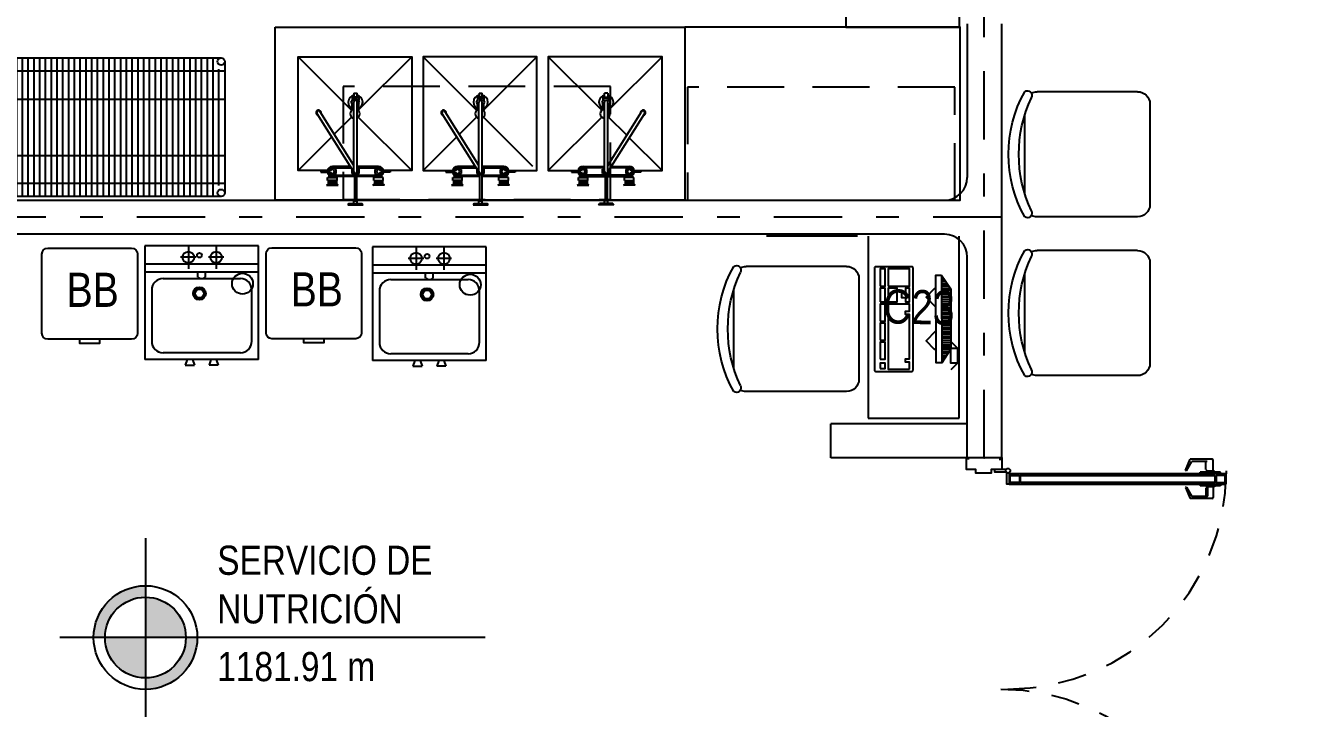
# Model space of a CAD drawing. Extents: x -28 to 149, y -33 to 76.
# Drawn here: x 41.01 to 46.62, y 12.42 to 15.42 of the extents above; entities that cross this region are included whole.
import ezdxf

# ---------------------------------------------------------------- set-up
doc = ezdxf.new("R2010")
doc.units = 0
for name, pattern in [('DASHDOT', [1, 0.5, -0.25, 0, -0.25]), ('DASHDOT2', [12.7, 6.35, -3.175, 0, -3.175]), ('HIDDEN', [0.375, 0.25, -0.125]), ('HIDDEN2', [0.1875, 0.125, -0.0625])]:
    doc.linetypes.add(name, pattern=pattern)
for name, color, linetype in [('arq-ejes', 1, 'DASHDOT2'), ('arq-equipamiento', 1, 'Continuous'), ('arq-hatch', 252, 'Continuous'), ('arq-mobiliario', 1, 'Continuous'), ('arq-mobiliario sanitario', 1, 'Continuous'), ('arq-niveles', 1, 'Continuous'), ('arq-paredes-liv', 3, 'Continuous'), ('arq-puertas', 2, 'Continuous'), ('arq-san', 1, 'Continuous'), ('arq-tarima', 8, 'Continuous'), ('arq-text-equipamiento', 2, 'Continuous'), ('arq-text-telecomunicaciones', 2, 'Continuous')]:
    doc.layers.add(name, color=color, linetype=linetype)
doc.layers.add('mv', color=191, linetype='Continuous', plot=False)
doc.styles.add('dape 2', font='ARIALN.TTF', dxfattribs={"height": 2.5})

# ---------------------------------------------------------------- blocks, each defined once
blk = doc.blocks.new('S08')
for p, q in [((-0.0541, 0.275), (-0.4959, 0.275)), ((-0.55, 0.174), (-0.55, -0.174)), ((0, -0.2209), (0, 0.2209)), ((-0.0541, -0.275), (-0.4959, -0.275))]:
    blk.add_line(p, q)
for centre, radius, start, end in [((-0.0614, 0), 0.5607, 150.6283, 209.3717), ((0.011, 0), 0.5874, 154.9683, 205.0317), ((-0.5382, 0.2592), 0.0198, 327.9726, 126.6901), ((-0.4959, 0.2209), 0.0541, 90, 117.5844), ((-0.0541, 0.2209), 0.0541, 0, 90), ((-0.0541, -0.2209), 0.0541, 270, 0), ((-0.5382, -0.2592), 0.0198, 233.3099, 32.0274), ((-0.4959, -0.2209), 0.0541, 242.4156, 270), ((-0.4959, -0.2209), 0.0541, 242.4156, 270)]:
    blk.add_arc(centre, radius, start, end)
blk = doc.blocks.new('PILE01')
for p, q in [((0, 0), (0, 1.8)), ((0, 1.8), (0.76, 1.8)), ((0.76, 1.8), (0.76, 0)), ((0.76, 1.8), (0.76, 1.8)), ((0.365, 1.465), (0.13, 1.7)), ((0.63, 1.7), (0.4863, 1.5563)), ((0.6308, 1.6069), (0.6371, 1.6069)), ((0.6743, 1.5768), (0.661, 1.5768)), ((0.661, 1.5768), (0.661, 1.5354)), ((0.6743, 1.5354), (0.6743, 1.5768)), ((0.6743, 1.5739), (0.6903, 1.5739)), ((0.6808, 1.5383), (0.6808, 1.5739)), ((0.6941, 1.5818), (0.6903, 1.5733)), ((0.6903, 1.5383), (0.6903, 1.5739)), ((0.6941, 1.5818), (0.6941, 1.5303)), ((0.4749, 1.5449), (0.395, 1.465)), ((0.6247, 1.572), (0.6155, 1.5561)), ((0.6155, 1.5561), (0.6247, 1.5403)), ((0.6184, 1.5511), (0.6184, 1.4736)), ((0.6308, 1.572), (0.6247, 1.572)), ((0.6247, 1.5403), (0.643, 1.5403)), ((0.643, 1.572), (0.6371, 1.572)), ((0.6522, 1.5561), (0.643, 1.572)), ((0.643, 1.5403), (0.6522, 1.5561)), ((0.6495, 1.5514), (0.6495, 1.4593)), ((0.661, 1.5698), (0.6514, 1.5698)), ((0.661, 1.5428), (0.6562, 1.5428)), ((0.6743, 1.5354), (0.661, 1.5354)), ((0.6743, 1.5383), (0.6903, 1.5383)), ((0.6941, 1.5303), (0.6903, 1.5388)), ((0.2896, 1.4613), (0.3078, 1.4613)), ((0.2896, 1.4613), (0.2896, 1.4477)), ((0.3078, 1.4403), (0.3078, 1.4687)), ((0.3078, 1.4687), (0.3219, 1.4687)), ((0.3291, 1.4728), (0.3133, 1.4637)), ((0.3133, 1.4637), (0.3133, 1.4453)), ((0.345, 1.4637), (0.3291, 1.4728)), ((0.6339, 1.4621), (0.3291, 1.4621)), ((0.6339, 1.4621), (0.3291, 1.4621)), ((0.3537, 1.4687), (0.3364, 1.4687)), ((0.345, 1.4621), (0.345, 1.4637)), ((0.3537, 1.4687), (0.3537, 1.4621)), ((0.6244, 1.4698), (0.6244, 1.4704)), ((0.6244, 1.4704), (0.6435, 1.4704)), ((0.6435, 1.4704), (0.6435, 1.4386)), ((0.7723, 1.4621), (0.7627, 1.4616)), ((0.7627, 1.4616), (0.7627, 1.4473)), ((0.7723, 1.4621), (0.7752, 1.4656)), ((0.7752, 1.4831), (0.78, 1.4878)), ((0.7752, 1.4831), (0.7752, 1.4259)), ((0.78, 1.4878), (0.78, 1.4878)), ((0.78, 1.4878), (0.78, 1.4211)), ((0.365, 1.435), (0.13, 1.2)), ((0.3078, 1.4477), (0.2896, 1.4477)), ((0.3078, 1.4403), (0.3219, 1.4403)), ((0.3291, 1.4362), (0.3133, 1.4453)), ((0.345, 1.4453), (0.3291, 1.4362)), ((0.6339, 1.4469), (0.3291, 1.4469)), ((0.3537, 1.4403), (0.3364, 1.4403)), ((0.345, 1.4453), (0.345, 1.4469)), ((0.3537, 1.4469), (0.3537, 1.4403)), ((0.63, 1.2), (0.395, 1.435)), ((0.6184, 1.4469), (0.6184, 1.3579)), ((0.6244, 1.4386), (0.6244, 1.4469)), ((0.6435, 1.4386), (0.6244, 1.4386)), ((0.6435, 1.4593), (0.7627, 1.4593)), ((0.6435, 1.4497), (0.7627, 1.4497)), ((0.6495, 1.4497), (0.6495, 1.3575)), ((0.7723, 1.4468), (0.7627, 1.4473)), ((0.7752, 1.4434), (0.7723, 1.4468)), ((0.78, 1.4211), (0.7752, 1.4259)), ((0.78, 1.4386), (0.78, 1.4386)), ((0.6155, 1.3528), (0.6247, 1.3687)), ((0.6247, 1.337), (0.6155, 1.3528)), ((0.6247, 1.3687), (0.643, 1.3687)), ((0.643, 1.3687), (0.6522, 1.3528)), ((0.6522, 1.3528), (0.643, 1.337)), ((0.661, 1.3662), (0.6562, 1.3662)), ((0.6743, 1.3736), (0.661, 1.3736)), ((0.661, 1.3322), (0.661, 1.3736)), ((0.6743, 1.3736), (0.6743, 1.3322)), ((0.6743, 1.3707), (0.6903, 1.3707)), ((0.6808, 1.3707), (0.6808, 1.3351)), ((0.6941, 1.3786), (0.6903, 1.3701)), ((0.6903, 1.3707), (0.6903, 1.3351)), ((0.6941, 1.3271), (0.6941, 1.3786)), ((0.6308, 1.337), (0.6247, 1.337)), ((0.6308, 1.3021), (0.6371, 1.3021)), ((0.643, 1.337), (0.6371, 1.337)), ((0.661, 1.3391), (0.6514, 1.3391)), ((0.6743, 1.3322), (0.661, 1.3322)), ((0.6743, 1.3351), (0.6903, 1.3351)), ((0.6941, 1.3271), (0.6903, 1.3356)), ((0.365, 0.915), (0.13, 1.15)), ((0.6117, 1.1317), (0.395, 0.915)), ((0.6247, 1.02), (0.6155, 1.0041)), ((0.6308, 1.02), (0.6247, 1.02)), ((0.6308, 1.0549), (0.6308, 1.0124)), ((0.6308, 1.0549), (0.6371, 1.0549)), ((0.643, 1.02), (0.6371, 1.02)), ((0.6522, 1.0041), (0.643, 1.02)), ((0.661, 1.0178), (0.6514, 1.0178)), ((0.661, 1.0248), (0.661, 0.9833)), ((0.6743, 1.0248), (0.661, 1.0248)), ((0.6743, 0.9833), (0.6743, 1.0248)), ((0.6743, 1.0218), (0.6903, 1.0218)), ((0.6808, 0.9863), (0.6808, 1.0218)), ((0.6941, 1.0298), (0.6903, 1.0213)), ((0.6903, 0.9863), (0.6903, 1.0218)), ((0.6941, 1.0298), (0.6941, 0.9783)), ((0.6155, 1.0041), (0.6247, 0.9882)), ((0.6184, 0.9101), (0.6184, 0.9991)), ((0.6247, 0.9882), (0.643, 0.9882)), ((0.643, 0.9882), (0.6522, 1.0041)), ((0.6495, 0.9073), (0.6495, 0.9994)), ((0.661, 0.9907), (0.6562, 0.9907)), ((0.6743, 0.9833), (0.661, 0.9833)), ((0.6743, 0.9863), (0.6903, 0.9863)), ((0.6941, 0.9783), (0.6903, 0.9868)), ((0.2896, 0.8956), (0.2896, 0.9093)), ((0.3078, 0.9093), (0.2896, 0.9093)), ((0.3078, 0.9167), (0.3078, 0.8882)), ((0.3078, 0.9166), (0.3219, 0.9166)), ((0.3291, 0.9208), (0.3133, 0.9116)), ((0.3133, 0.8933), (0.3133, 0.9116)), ((0.345, 0.9116), (0.3291, 0.9208)), ((0.6339, 0.9101), (0.3291, 0.9101)), ((0.3537, 0.9166), (0.3364, 0.9166)), ((0.345, 0.9116), (0.345, 0.9101)), ((0.3537, 0.9101), (0.3537, 0.9167)), ((0.6219, 0.9104, -0.0002), (0.6219, 0.9101, -0.0002)), ((0.6435, 0.9183), (0.6244, 0.9183)), ((0.6244, 0.9183), (0.6244, 0.9119)), ((0.6435, 0.9119), (0.6435, 0.9183)), ((0.6469, 0.9073, -0.0001), (0.7627, 0.9073)), ((0.7723, 0.9101), (0.7627, 0.9096)), ((0.7627, 0.8953), (0.7627, 0.9096)), ((0.7752, 0.9136), (0.7723, 0.9101)), ((0.78, 0.9358), (0.7752, 0.931)), ((0.7752, 0.8739), (0.7752, 0.931)), ((0.78, 0.8691), (0.78, 0.9358)), ((0.78, 0.9183), (0.78, 0.9183)), ((0.365, 0.885), (0.13, 0.65)), ((0.2896, 0.8956), (0.3078, 0.8956)), ((0.3078, 0.8883), (0.3219, 0.8883)), ((0.3291, 0.8841), (0.3133, 0.8933)), ((0.6339, 0.8948), (0.3291, 0.8948)), ((0.345, 0.8933), (0.3291, 0.8841)), ((0.3537, 0.8883), (0.3364, 0.8883)), ((0.345, 0.8948), (0.345, 0.8933)), ((0.3537, 0.8882), (0.3537, 0.8948)), ((0.4706, 0.8094), (0.395, 0.885)), ((0.6184, 0.8059), (0.6184, 0.8834)), ((0.6244, 0.8875), (0.6244, 0.8866)), ((0.6244, 0.8866), (0.6435, 0.8866)), ((0.6435, 0.8866), (0.6435, 0.893)), ((0.6469, 0.8976, 0.0001), (0.7627, 0.8976)), ((0.6495, 0.8055), (0.6495, 0.8976)), ((0.7723, 0.8948), (0.7627, 0.8953)), ((0.7723, 0.8948), (0.7752, 0.8914)), ((0.7752, 0.8739), (0.78, 0.8691)), ((0.78, 0.8691), (0.78, 0.8691)), ((0.63, 0.65), (0.482, 0.798)), ((0.6155, 0.8008), (0.6247, 0.8167)), ((0.6247, 0.7849), (0.6155, 0.8008)), ((0.6247, 0.8167), (0.643, 0.8167)), ((0.6371, 0.7501), (0.6371, 0.7926)), ((0.643, 0.8167), (0.6522, 0.8008)), ((0.6522, 0.8008), (0.643, 0.7849)), ((0.661, 0.7871), (0.6514, 0.7871)), ((0.661, 0.8142), (0.6562, 0.8142)), ((0.661, 0.7801), (0.661, 0.8216)), ((0.6743, 0.8216), (0.661, 0.8216)), ((0.6743, 0.8216), (0.6743, 0.7801)), ((0.6743, 0.8186), (0.6903, 0.8186)), ((0.6808, 0.8186), (0.6808, 0.7831)), ((0.6941, 0.8266), (0.6903, 0.8181)), ((0.6903, 0.8186), (0.6903, 0.7831)), ((0.6941, 0.7751), (0.6941, 0.8266)), ((0.6308, 0.7849), (0.6247, 0.7849)), ((0.6308, 0.7501), (0.6371, 0.7501)), ((0.643, 0.7849), (0.6371, 0.7849)), ((0.6743, 0.7801), (0.661, 0.7801)), ((0.6743, 0.7831), (0.6903, 0.7831)), ((0.6941, 0.7751), (0.6903, 0.7836)), ((0.365, 0.365), (0.13, 0.6)), ((0.63, 0.6), (0.395, 0.365)), ((0.6247, 0.47), (0.6155, 0.4541)), ((0.6155, 0.4541), (0.6247, 0.4382)), ((0.6308, 0.47), (0.6247, 0.47)), ((0.6308, 0.5049), (0.6371, 0.5049)), ((0.6308, 0.5049), (0.6308, 0.4624)), ((0.643, 0.47), (0.6371, 0.47)), ((0.6522, 0.4541), (0.643, 0.47)), ((0.643, 0.4382), (0.6522, 0.4541)), ((0.6495, 0.3573), (0.6495, 0.4494)), ((0.661, 0.4678), (0.6514, 0.4678)), ((0.6743, 0.4748), (0.661, 0.4748)), ((0.661, 0.4748), (0.661, 0.4333)), ((0.6743, 0.4333), (0.6743, 0.4748)), ((0.6743, 0.4718), (0.6903, 0.4718)), ((0.6808, 0.4363), (0.6808, 0.4718)), ((0.6941, 0.4798), (0.6903, 0.4713)), ((0.6903, 0.4363), (0.6903, 0.4718)), ((0.6941, 0.4798), (0.6941, 0.4283)), ((0.6184, 0.3601), (0.6184, 0.4491)), ((0.6247, 0.4382), (0.643, 0.4382)), ((0.661, 0.4407), (0.6562, 0.4407)), ((0.6743, 0.4333), (0.661, 0.4333)), ((0.6743, 0.4363), (0.6903, 0.4363)), ((0.6941, 0.4283), (0.6903, 0.4368)), ((0.3078, 0.3593), (0.2896, 0.3593)), ((0.2896, 0.3456), (0.2896, 0.3593)), ((0.2896, 0.3456), (0.3078, 0.3456)), ((0.3078, 0.3667), (0.3078, 0.3382)), ((0.3078, 0.3666), (0.3219, 0.3666)), ((0.3078, 0.3383), (0.3219, 0.3383)), ((0.3291, 0.3708), (0.3133, 0.3616)), ((0.3133, 0.3433), (0.3133, 0.3616)), ((0.3291, 0.3341), (0.3133, 0.3433)), ((0.345, 0.3616), (0.3291, 0.3708)), ((0.6339, 0.3601), (0.3291, 0.3601)), ((0.6339, 0.3448), (0.3291, 0.3448)), ((0.345, 0.3433), (0.3291, 0.3341)), ((0.3537, 0.3666), (0.3364, 0.3666)), ((0.3537, 0.3383), (0.3364, 0.3383)), ((0.345, 0.3616), (0.345, 0.3601)), ((0.345, 0.3448), (0.345, 0.3433)), ((0.3537, 0.3601), (0.3537, 0.3667)), ((0.3537, 0.3382), (0.3537, 0.3448)), ((0.6219, 0.3604, -0.0002), (0.6219, 0.3601, -0.0002)), ((0.6435, 0.3683), (0.6244, 0.3683)), ((0.6244, 0.3683), (0.6244, 0.3619)), ((0.6244, 0.3375), (0.6244, 0.3366)), ((0.6435, 0.3619), (0.6435, 0.3683)), ((0.6435, 0.3366), (0.6435, 0.343)), ((0.6469, 0.3573, -0.0001), (0.7627, 0.3573)), ((0.6469, 0.3476, 0.0001), (0.7627, 0.3476)), ((0.6495, 0.2555), (0.6495, 0.3476)), ((0.7723, 0.3601), (0.7627, 0.3596)), ((0.7627, 0.3453), (0.7627, 0.3596)), ((0.7723, 0.3448), (0.7627, 0.3453)), ((0.7752, 0.3636), (0.7723, 0.3601)), ((0.7723, 0.3448), (0.7752, 0.3414)), ((0.78, 0.3858), (0.7752, 0.381)), ((0.7752, 0.3239), (0.7752, 0.381)), ((0.78, 0.3191), (0.78, 0.3858)), ((0.78, 0.3683), (0.78, 0.3683)), ((0.365, 0.335), (0.13, 0.1)), ((0.4706, 0.2594), (0.395, 0.335)), ((0.6184, 0.2559), (0.6184, 0.3334)), ((0.6244, 0.3366), (0.6435, 0.3366)), ((0.7752, 0.3239), (0.78, 0.3191)), ((0.78, 0.3191), (0.78, 0.3191)), ((0.63, 0.1), (0.482, 0.248)), ((0.6155, 0.2508), (0.6247, 0.2667)), ((0.6247, 0.2349), (0.6155, 0.2508)), ((0.6247, 0.2667), (0.643, 0.2667)), ((0.6308, 0.2349), (0.6247, 0.2349)), ((0.6371, 0.2001), (0.6371, 0.2426)), ((0.643, 0.2349), (0.6371, 0.2349)), ((0.643, 0.2667), (0.6522, 0.2508)), ((0.6522, 0.2508), (0.643, 0.2349)), ((0.661, 0.2371), (0.6514, 0.2371)), ((0.661, 0.2642), (0.6562, 0.2642)), ((0.6743, 0.2716), (0.661, 0.2716)), ((0.661, 0.2301), (0.661, 0.2716)), ((0.6743, 0.2301), (0.661, 0.2301)), ((0.6743, 0.2716), (0.6743, 0.2301)), ((0.6743, 0.2686), (0.6903, 0.2686)), ((0.6743, 0.2331), (0.6903, 0.2331)), ((0.6808, 0.2686), (0.6808, 0.2331)), ((0.6941, 0.2766), (0.6903, 0.2681)), ((0.6903, 0.2686), (0.6903, 0.2331)), ((0.6941, 0.2251), (0.6903, 0.2336)), ((0.6941, 0.2251), (0.6941, 0.2766)), ((0.6308, 0.2001), (0.6371, 0.2001)), ((0.76, 0), (0, 0))]:
    blk.add_line(p, q)
at = {"extrusion": (-0.002886, -0.021435, 0.999766)}
for p, q in [((0.6069, 1.4621, 0.0001), (0.3715, 1.6097, 0.0026)), ((0.638, 1.4609), (0.38, 1.6231, 0.0029)), ((0.6308, 1.6069, 0.0033), (0.6371, 1.6069, 0.0033)), ((0.6308, 1.6069, 0.0033), (0.6308, 1.5644, 0.0023)), ((0.6371, 1.6069, 0.0033), (0.6371, 1.5644, 0.0024)), ((0.6117, 1.4778, 0.0004), (0.6117, 1.5561, 0.0021)), ((0.619, 1.5561, 0.0021), (0.6265, 1.569, 0.0024)), ((0.6265, 1.5431, 0.0019), (0.619, 1.5561, 0.0021)), ((0.6265, 1.569, 0.0024), (0.6308, 1.569, 0.0024)), ((0.6414, 1.5431, 0.0019), (0.6265, 1.5431, 0.0019)), ((0.6371, 1.569, 0.0025), (0.6414, 1.569, 0.0025)), ((0.6414, 1.569, 0.0025), (0.6489, 1.5561, 0.0022)), ((0.6489, 1.5561, 0.0022), (0.6414, 1.5431, 0.0019)), ((0.6562, 1.4593, 0.0002), (0.6562, 1.5561, 0.0022)), ((0.6293, 1.4667, 0.0002), (0.6339, 1.4694, 0.0003)), ((0.6339, 1.4694, 0.0003), (0.6469, 1.4619, 0.0002)), ((0.6469, 1.4619, 0.0002), (0.6469, 1.447, -0.0001)), ((0.6117, 1.3529, -0.0022), (0.6117, 1.4466, -0.0002)), ((0.6339, 1.4396, -0.0003), (0.6219, 1.4466, -0.0002)), ((0.6469, 1.447, -0.0001), (0.6339, 1.4396, -0.0003)), ((0.6562, 1.3529, -0.0021), (0.6562, 1.4497, 0)), ((0.6265, 1.3658, -0.0019), (0.619, 1.3529, -0.0022)), ((0.619, 1.3529, -0.0022), (0.6265, 1.34, -0.0025)), ((0.6414, 1.3658, -0.0019), (0.6265, 1.3658, -0.0019)), ((0.6489, 1.3529, -0.0021), (0.6414, 1.3658, -0.0019)), ((0.6414, 1.34, -0.0024), (0.6489, 1.3529, -0.0021)), ((0.6265, 1.34, -0.0025), (0.6308, 1.34, -0.0025)), ((0.6308, 1.3021, -0.0033), (0.6308, 1.3446, -0.0024)), ((0.6308, 1.3021, -0.0033), (0.6371, 1.3021, -0.0033)), ((0.6371, 1.3021, -0.0033), (0.6371, 1.3446, -0.0023)), ((0.6371, 1.34, -0.0024), (0.6414, 1.34, -0.0024))]:
    blk.add_line(p, q, dxfattribs=at)
at = {"extrusion": (-0.002886, 0.021435, 0.999766)}
for p, q in [((0.6308, 1.0548, -0.0033), (0.6308, 1.0124, -0.0024)), ((0.6308, 1.0548, -0.0033), (0.6371, 1.0548, -0.0033)), ((0.6371, 1.0548, -0.0033), (0.6371, 1.0124, -0.0023)), ((0.6117, 1.004, -0.0022), (0.6117, 0.9104, -0.0002)), ((0.6562, 1.004, -0.0021), (0.6562, 0.9073, 0)), ((0.6339, 0.9174, -0.0003), (0.6219, 0.9104, -0.0002)), ((0.6469, 0.9099, -0.0001), (0.6339, 0.9174, -0.0003)), ((0.6469, 0.895, 0.0002), (0.6469, 0.9099, -0.0001)), ((0.6069, 0.8948, 0.0001), (0.3715, 0.7473, 0.0026)), ((0.638, 0.896), (0.38, 0.7338, 0.0029)), ((0.6117, 0.8792, 0.0004), (0.6117, 0.8009, 0.0021)), ((0.629, 0.8904, 0.0002), (0.6339, 0.8876, 0.0003)), ((0.6339, 0.8876, 0.0003), (0.6469, 0.895, 0.0002)), ((0.6562, 0.8976, 0.0002), (0.6562, 0.8009, 0.0022)), ((0.6308, 0.7501, 0.0033), (0.6308, 0.7926, 0.0023)), ((0.6371, 0.7501, 0.0033), (0.6371, 0.7926, 0.0024)), ((0.6308, 0.7501, 0.0033), (0.6371, 0.7501, 0.0033)), ((0.6117, 0.454, -0.0022), (0.6117, 0.3604, -0.0002)), ((0.6308, 0.5048, -0.0033), (0.6371, 0.5048, -0.0033)), ((0.6308, 0.5048, -0.0033), (0.6308, 0.4624, -0.0024)), ((0.6371, 0.5048, -0.0033), (0.6371, 0.4624, -0.0023)), ((0.6562, 0.454, -0.0021), (0.6562, 0.3573, 0)), ((0.6069, 0.3448, 0.0001), (0.3715, 0.1973, 0.0026)), ((0.638, 0.346), (0.38, 0.1838, 0.0029)), ((0.6339, 0.3674, -0.0003), (0.6219, 0.3604, -0.0002)), ((0.629, 0.3404, 0.0002), (0.6339, 0.3376, 0.0003)), ((0.6339, 0.3376, 0.0003), (0.6469, 0.345, 0.0002)), ((0.6469, 0.3599, -0.0001), (0.6339, 0.3674, -0.0003)), ((0.6469, 0.345, 0.0002), (0.6469, 0.3599, -0.0001)), ((0.6562, 0.3476, 0.0002), (0.6562, 0.2509, 0.0022)), ((0.6117, 0.3292, 0.0004), (0.6117, 0.2509, 0.0021)), ((0.6308, 0.2001, 0.0033), (0.6308, 0.2426, 0.0023)), ((0.6371, 0.2001, 0.0033), (0.6371, 0.2426, 0.0024)), ((0.6308, 0.2001, 0.0033), (0.6371, 0.2001, 0.0033))]:
    blk.add_line(p, q, dxfattribs=at)
for points in [[(0.63, 1.5779), (0.63, 1.7), (0.13, 1.7), (0.13, 1.2), (0.3097, 1.2)], [(0.3097, 1.2), (0.63, 1.2), (0.63, 1.331)], [(0.3486, 1.2), (0.579, 1.2)], [(0.3095, 1.15), (0.13, 1.15), (0.13, 0.65), (0.3095, 0.65)], [(0.63, 1.0259), (0.63, 1.15), (0.3095, 1.15)], [(0.6117, 1.15), (0.3488, 1.15)], [(0.6089, 0.8774), (0.6117, 0.8774)], [(0.3095, 0.65), (0.63, 0.65), (0.63, 0.779)], [(0.63, 0.229), (0.63, 0.1), (0.13, 0.1), (0.13, 0.6), (0.3097, 0.6)], [(0.3092, 0.6), (0.63, 0.6), (0.63, 0.4759)], [(0.6089, 0.3274), (0.6117, 0.3274)]]:
    blk.add_lwpolyline(points)
at = {"extrusion": (-0.002886, -0.021435, 0.999766)}
for centre, radius, start, end in [((0.1567, 1.6518, -0.033), 0.0111, 21.1567, 289.9873), ((0.1567, 1.6518, -0.033), 0.00794, 65.572, 245.572), ((0.4206, 1.6264, -0.033), 0.0222, 105.8806, 187.6671), ((0.4206, 1.6264, -0.033), 0.0222, 7.6671, 89.4536), ((0.4206, 1.6264, -0.033), 0.00893, 118.4946, 76.8396), ((0.4477, 1.425, -0.033), 0.0222, 187.6671, 269.4536), ((0.4477, 1.425, -0.033), 0.00893, 298.4946, 256.8396), ((0.4477, 1.425, -0.033), 0.0222, 285.8806, 7.6671)]:
    blk.add_arc(centre, radius, start, end, dxfattribs=at)
for centre, radius, start, end in [((0.3291, 1.4545), 0.0317, 13.8862, 167.5883), ((0.3291, 1.4545), 0.00762, 89.9996, 269.9996), ((0.38, 1.45), 0.0212, 34.8977, 145.1016), ((0.6339, 1.4545), 0.00762, 269.9996, 89.9996), ((0.3291, 1.4545), 0.0317, 192.411, 346.1131), ((0.38, 1.45), 0.0212, 188.5038, 351.4954), ((0.3291, 0.9025), 0.0317, 13.8869, 167.589), ((0.3291, 0.9025), 0.00762, 90.0004, 270.0004), ((0.38, 0.9), 0.0212, 28.4633, 151.5374), ((0.6339, 0.9025), 0.00762, 270.0004, 90.0004), ((0.3291, 0.9025), 0.0317, 192.4117, 346.1138), ((0.38, 0.9), 0.0212, 194.0883, 345.9125), ((0.3291, 0.3525), 0.0317, 13.8869, 167.589), ((0.3291, 0.3525), 0.0317, 192.4117, 346.1138), ((0.3291, 0.3525), 0.00762, 90.0004, 270.0004), ((0.38, 0.35), 0.0212, 194.0883, 345.9125), ((0.38, 0.35), 0.0212, 28.4633, 151.5374), ((0.6339, 0.3525), 0.00762, 270.0004, 90.0004)]:
    blk.add_arc(centre, radius, start, end)
at = {"extrusion": (-0.002886, 0.021435, 0.999766)}
for centre, radius, start, end in [((-0.7623, -0.9103, 0.0175), 0.0222, 270.5464, 352.3329), ((-0.7623, -0.9103, 0.0175), 0.00893, 283.1604, 241.5054), ((-0.7623, -0.9103, 0.0175), 0.0222, 172.3329, 254.1194), ((-0.7352, -0.7089, 0.0175), 0.0222, 352.3329, 74.1194), ((-0.7352, -0.7089, 0.0175), 0.00893, 103.1604, 61.5054), ((-0.7352, -0.7089, 0.0175), 0.0222, 90.5464, 172.3329), ((-0.4712, -0.6836, 0.0175), 0.0111, 250.0127, 158.8433), ((-0.4712, -0.6836, 0.0175), 0.00794, 294.428, 114.428), ((-0.6889, -0.3654, 0.0057), 0.0222, 270.5464, 352.3329), ((-0.6889, -0.3654, 0.0057), 0.00893, 283.1604, 241.5054), ((-0.6889, -0.3654, 0.0057), 0.0222, 172.3329, 254.1194), ((-0.6618, -0.164, 0.0057), 0.0222, 352.3329, 74.1194), ((-0.6618, -0.164, 0.0057), 0.00893, 103.1604, 61.5054), ((-0.6618, -0.164, 0.0057), 0.0222, 90.5464, 172.3329), ((-0.3978, -0.1386, 0.0057), 0.0111, 250.0127, 158.8433), ((-0.3978, -0.1386, 0.0057), 0.00794, 294.428, 114.428)]:
    blk.add_arc(centre, radius, start, end, dxfattribs=at)
blk = doc.blocks.new('BB')
for points in [[(0.1842, 0), (-0.1842, 0)], [(-0.21, -0.0258), (-0.21, -0.3742)], [(0.21, -0.3742), (0.21, -0.0258)], [(-0.1842, -0.4), (0.1842, -0.4)]]:
    blk.add_lwpolyline(points)
blk.add_lwpolyline([(0.0452, -0.4), (0.0452, -0.4171), (-0.0452, -0.4171), (-0.0452, -0.4)], close=True)
for centre, start, end in [((0.1842, -0.0258), 0, 90), ((-0.1842, -0.0258), 90, 180), ((-0.1842, -0.3742), 180, 270), ((0.1842, -0.3742), 270, 0)]:
    blk.add_arc(centre, 0.0258, start, end)
blk = doc.blocks.new('LAV.')
for p, q in [((0.1656, 0.5), (0.1569, 0.5254)), ((0.1569, 0.5254), (0.1975, 0.5254)), ((0.1889, 0.5), (0.1975, 0.5254)), ((0.302, 0.5254), (0.2613, 0.5254)), ((0.27, 0.5), (0.2613, 0.5254)), ((0.2933, 0.5), (0.302, 0.5254)), ((-0.0206, 0.5), (0.4794, 0.5)), ((-0.0206, 0.5), (-0.0206, 0)), ((0.0594, 0.47), (0.3994, 0.47)), ((0.4794, 0), (0.4794, 0.5)), ((0.0094, 0.42), (0.0094, 0.1943)), ((0.4494, 0.1943), (0.4494, 0.42)), ((0.4794, 0.1143), (-0.0206, 0.1143)), ((0.0374, 0.1224), (0.0374, 0.1143)), ((0.3994, 0.1443), (0.0594, 0.1443)), ((0.0628, 0.1224), (0.0628, 0.1143)), ((0.2128, 0.1381), (0.2128, 0.1143)), ((0.2461, 0.1381), (0.2461, 0.1143)), ((-0.0206, 0.081), (0.4794, 0.081)), ((0.1658, 0), (0.1658, 0.1016)), ((0.2883, 0), (0.2883, 0.1016)), ((0.1318, 0.0508), (0.1998, 0.0508)), ((0.2544, 0.0508), (0.3223, 0.0508)), ((-0.0206, 0), (0.4794, 0))]:
    blk.add_line(p, q)
for centre, radius in [((0.2397, 0.2097), 0.028), ((0.0501, 0.1667), 0.046), ((0.1658, 0.0508), 0.0254), ((0.2883, 0.0508), 0.0254), ((0.2397, 0.0416), 0.0102)]:
    blk.add_circle(centre, radius)
at = {"color": 251}
for radius in [0.0254, 0.0188]:
    blk.add_circle((0.2397, 0.2097), radius, dxfattribs=at)
for centre, radius, start, end in [((0.0594, 0.42), 0.05, 90, 180), ((0.3994, 0.42), 0.05, 0, 90), ((0.0594, 0.1943), 0.05, 180, 270), ((0.3994, 0.1943), 0.05, 270, 0), ((0.2294, 0.1195), 0.025, 48.2195, 131.7805)]:
    blk.add_arc(centre, radius, start, end)
blk = doc.blocks.new('*U148')
for p, q in [((-0.1298, -0.8849), (-0.179, -0.9044)), ((-0.128, -0.8883), (-0.169, -0.9128)), ((-0.128, -0.8883), (-0.1298, -0.8849)), ((-0.057, -0.8883), (-0.0552, -0.8849)), ((-0.057, -0.8883), (-0.016, -0.9128)), ((-0.0552, -0.8849), (-0.006, -0.9044)), ((-0.179, -1.0014), (-0.179, -0.9044)), ((-0.169, -0.9794), (-0.169, -0.9128)), ((-0.1225, -1.0389), (-0.1225, -0.9489)), ((-0.115, -0.9489), (-0.1225, -0.9489)), ((-0.07, -0.9489), (-0.0625, -0.9489)), ((-0.0625, -1.0389), (-0.0625, -0.9489)), ((-0.016, -0.9794), (-0.016, -0.9128)), ((-0.006, -1.0014), (-0.006, -0.9044)), ((-0.1275, -1.0064), (-0.174, -1.0064)), ((-0.1344, -0.9739), (-0.169, -0.9739)), ((-0.1275, -0.9814), (-0.167, -0.9814)), ((-0.1344, -0.9739), (-0.1275, -0.9814)), ((-0.1275, -1.0114), (-0.1275, -0.9764)), ((-0.1225, -0.9764), (-0.1275, -0.9764)), ((-0.0625, -0.9764), (-0.0575, -0.9764)), ((-0.0506, -0.9739), (-0.0575, -0.9814)), ((-0.0575, -1.0114), (-0.0575, -0.9764)), ((-0.0575, -1.0064), (-0.011, -1.0064)), ((-0.0506, -0.9739), (-0.016, -0.9739)), ((-0.1225, -1.0114), (-0.1275, -1.0114)), ((-0.115, -1.0389), (-0.1225, -1.0389)), ((-0.07, -1.0389), (-0.0625, -1.0389)), ((-0.0625, -1.0114), (-0.0575, -1.0114))]:
    blk.add_line(p, q)
for points in [[(-0.0073, 0.069), (0, 0.069), (0, 0.079), (-0.05, 0.079), (-0.05, 0.039), (-0.065, 0.039), (-0.065, -0.031), (-0.05, -0.031), (-0.05, -0.079), (0, -0.079), (0, -0.069), (-0.01, -0.069)], [(-0.0513, -0.0953), (-0.0513, -0.0453), (-0.0613, -0.0453), (-0.0613, -0.0953)], [(-0.065, -0.109), (-0.115, -0.109), (-0.115, -0.099), (-0.065, -0.099)]]:
    blk.add_lwpolyline(points)
for points in [[(-0.115, -1.0639), (-0.07, -1.0639), (-0.07, -0.109), (-0.115, -0.109)], [(-0.0775, -0.154), (-0.1075, -0.154), (-0.1075, -0.114), (-0.0775, -0.114)], [(-0.1075, -0.159), (-0.0775, -0.159), (-0.0775, -1.0139), (-0.1075, -1.0139)], [(-0.0775, -1.0189), (-0.1075, -1.0189), (-0.1075, -1.0589), (-0.0775, -1.0589)]]:
    blk.add_lwpolyline(points, close=True)
blk.add_circle((-0.0563, -0.104), 0.01)
at = {"color": 251, "linetype": 'HIDDEN2'}
blk.add_arc((-0.0563, -0.104), 0.96, 180, 270, dxfattribs=at)
for centre, radius, start, end in [((-0.174, -1.0014), 0.005, 180, 270), ((-0.167, -0.9794), 0.002, 180, 270), ((-0.011, -1.0014), 0.005, 270, 0)]:
    blk.add_arc(centre, radius, start, end)
at = {"layer": 'mv'}
blk.add_line((-0.07, -1.064), (-0.0563, -1.064), dxfattribs=at)
blk.add_point((0, 0), dxfattribs=at)
blk = doc.blocks.new('*U149')
for p, q in [((0.0575, 1.0114), (0.0575, 0.9764)), ((0.0625, 1.0114), (0.0575, 1.0114)), ((0.0625, 1.0389), (0.0625, 0.9489)), ((0.07, 1.0389), (0.0625, 1.0389)), ((0.115, 1.0389), (0.1225, 1.0389)), ((0.1225, 1.0389), (0.1225, 0.9489)), ((0.1225, 1.0114), (0.1275, 1.0114)), ((0.1275, 1.0114), (0.1275, 0.9764)), ((0.006, 1.0014), (0.006, 0.9044)), ((0.0575, 1.0064), (0.011, 1.0064)), ((0.016, 0.9794), (0.016, 0.9128)), ((0.0506, 0.9739), (0.016, 0.9739)), ((0.0506, 0.9739), (0.0575, 0.9814)), ((0.0625, 0.9764), (0.0575, 0.9764)), ((0.1225, 0.9764), (0.1275, 0.9764)), ((0.1275, 1.0064), (0.174, 1.0064)), ((0.1275, 0.9814), (0.167, 0.9814)), ((0.1344, 0.9739), (0.1275, 0.9814)), ((0.1344, 0.9739), (0.169, 0.9739)), ((0.169, 0.9794), (0.169, 0.9128)), ((0.179, 1.0014), (0.179, 0.9044)), ((0.0552, 0.8849), (0.006, 0.9044)), ((0.057, 0.8883), (0.016, 0.9128)), ((0.07, 0.9489), (0.0625, 0.9489)), ((0.115, 0.9489), (0.1225, 0.9489)), ((0.128, 0.8883), (0.169, 0.9128)), ((0.1298, 0.8849), (0.179, 0.9044)), ((0.057, 0.8883), (0.0552, 0.8849)), ((0.128, 0.8883), (0.1298, 0.8849))]:
    blk.add_line(p, q)
for points in [[(0.115, 1.0639), (0.07, 1.0639), (0.07, 0.109), (0.115, 0.109)], [(0.0775, 1.0189), (0.1075, 1.0189), (0.1075, 1.0589), (0.0775, 1.0589)], [(0.1075, 0.159), (0.0775, 0.159), (0.0775, 1.0139), (0.1075, 1.0139)], [(0.0775, 0.154), (0.1075, 0.154), (0.1075, 0.114), (0.0775, 0.114)]]:
    blk.add_lwpolyline(points, close=True)
for points in [[(0.0073, -0.069), (0, -0.069), (0, -0.079), (0.05, -0.079), (0.05, -0.039), (0.065, -0.039), (0.065, 0.031), (0.05, 0.031), (0.05, 0.079), (0, 0.079), (0, 0.069), (0.01, 0.069)], [(0.0513, 0.0953), (0.0513, 0.0453), (0.0613, 0.0453), (0.0613, 0.0953)], [(0.065, 0.109), (0.115, 0.109), (0.115, 0.099), (0.065, 0.099)]]:
    blk.add_lwpolyline(points)
blk.add_circle((0.0563, 0.104), 0.01)
at = {"color": 251, "linetype": 'HIDDEN2'}
blk.add_arc((0.0563, 0.104), 0.96, 360, 90, dxfattribs=at)
for centre, radius, start, end in [((0.011, 1.0014), 0.005, 90, 180), ((0.167, 0.9794), 0.002, 360, 90), ((0.174, 1.0014), 0.005, 360, 90)]:
    blk.add_arc(centre, radius, start, end)
at = {"layer": 'mv'}
blk.add_line((0.07, 1.064), (0.0563, 1.064), dxfattribs=at)
blk.add_point((0, 0), dxfattribs=at)
blk = doc.blocks.new('2460')
at = {"layer": 'arq-tarima', "color": 2}
for p, q in [((416.53, 60.06), (416.53, 82.81)), ((417.16, 83.43), (475.91, 83.43)), ((476.53, 82.81), (476.53, 60.06)), ((475.91, 59.43), (417.16, 59.43))]:
    blk.add_line(p, q, dxfattribs=at)
at = {"layer": 'arq-tarima'}
for p, q in [((418.53, 59.43), (418.53, 83.43)), ((419.53, 59.43), (419.53, 83.43)), ((420.53, 59.43), (420.53, 83.43)), ((421.53, 59.43), (421.53, 83.43)), ((422.53, 59.43), (422.53, 83.43)), ((423.53, 59.43), (423.53, 83.43)), ((424.53, 59.43), (424.53, 83.43)), ((425.53, 59.43), (425.53, 83.43)), ((426.53, 59.43), (426.53, 83.43)), ((427.53, 59.43), (427.53, 83.43)), ((428.53, 59.43), (428.53, 83.43)), ((429.53, 59.43), (429.53, 83.43)), ((430.53, 59.43), (430.53, 83.43)), ((431.53, 59.43), (431.53, 83.43)), ((432.53, 59.43), (432.53, 83.43)), ((433.53, 59.43), (433.53, 83.43)), ((434.53, 59.43), (434.53, 83.43)), ((435.53, 59.43), (435.53, 83.43)), ((436.53, 59.43), (436.53, 83.43)), ((437.53, 59.43), (437.53, 83.43)), ((438.53, 59.43), (438.53, 83.43)), ((439.53, 59.43), (439.53, 83.43)), ((440.53, 59.43), (440.53, 83.43)), ((441.53, 59.43), (441.53, 83.43)), ((442.53, 59.43), (442.53, 83.43)), ((443.53, 59.43), (443.53, 83.43)), ((444.53, 59.43), (444.53, 83.43)), ((445.53, 59.43), (445.53, 83.43)), ((446.53, 59.43), (446.53, 83.43)), ((447.53, 59.43), (447.53, 83.43)), ((448.53, 59.43), (448.53, 83.43)), ((449.53, 59.43), (449.53, 83.43)), ((450.53, 59.43), (450.53, 83.43)), ((451.53, 59.43), (451.53, 83.43)), ((452.53, 59.43), (452.53, 83.43)), ((453.53, 59.43), (453.53, 83.43)), ((454.53, 59.43), (454.53, 83.43)), ((455.53, 59.43), (455.53, 83.43)), ((456.53, 59.43), (456.53, 83.43)), ((457.53, 59.43), (457.53, 83.43)), ((458.53, 59.43), (458.53, 83.43)), ((459.53, 59.43), (459.53, 83.43)), ((460.53, 59.43), (460.53, 83.43)), ((461.53, 59.43), (461.53, 83.43)), ((462.53, 59.43), (462.53, 83.43)), ((463.53, 59.43), (463.53, 83.43)), ((464.53, 59.43), (464.53, 83.43)), ((465.53, 59.43), (465.53, 83.43)), ((466.53, 59.43), (466.53, 83.43)), ((467.53, 59.43), (467.53, 83.43)), ((468.53, 59.43), (468.53, 83.43)), ((469.53, 59.43), (469.53, 83.43)), ((470.53, 59.43), (470.53, 83.43)), ((471.53, 59.43), (471.53, 83.43)), ((472.53, 59.43), (472.53, 83.43)), ((473.53, 59.43), (473.53, 83.43)), ((474.53, 59.43), (474.53, 83.43)), ((416.53, 81.18), (476.53, 81.18)), ((417.53, 61.38), (417.53, 81.48)), ((475.53, 61.38), (475.53, 81.48)), ((416.53, 76.31), (476.53, 76.31)), ((416.53, 66.56), (476.53, 66.56)), ((476.53, 61.68), (416.53, 61.68))]:
    blk.add_line(p, q, dxfattribs=at)
at = {"layer": 'arq-tarima', "color": 2}
for centre in [(417.16, 82.81), (475.91, 82.81), (417.16, 60.06), (475.91, 60.06)]:
    blk.add_circle(centre, 0.625, dxfattribs=at)

msp = doc.modelspace()

# ---------------------------------------------------------------- hatches: boundary and pattern name
at = {"layer": 'arq-hatch'}
h = msp.add_hatch(dxfattribs=at)
h.set_pattern_fill('LINE', color=8, scale=0.02, angle=45, style=0)
h.set_pattern_definition([(45, (56.22398, 4.97406), (-0.04490128, 0.04490128), [])])
h.paths.add_polyline_path([(56.306, 6.62), (56.176, 6.67), (56.176, 4.4481), (56.306, 4.4966)])
h.paths.add_polyline_path([(56.3053, 4.0878), (56.176, 4.1375), (56.176, 3.9938), (56.0849, 3.9938), (56.1349, 3.8639), (56.3049, 3.8639)])
h.paths.add_polyline_path([(55.7735, 3.9938), (53.9322, 3.9938), (53.9322, 3.8638), (54.1448, 3.8638), (55.1734, 3.8638), (55.7249, 3.8638)])
h.paths.add_polyline_path([(53.9322, 3.9938), (53.8322, 3.9938), (53.8322, 3.8638), (53.9322, 3.8638)])
h.paths.add_polyline_path([(53.8322, 3.9938), (53.5432, 3.9938), (53.5932, 3.8638), (53.8322, 3.8638)])
h.paths.add_polyline_path([(-0.1776, 4.5303), (-0.3076, 4.4803), (-0.3076, 4.2812), (-0.1776, 4.2812)])
h.paths.add_polyline_path([(-0.1776, 4.2812), (-0.3076, 4.2812), (-0.3076, 4.1562), (-0.1776, 4.1562)])
h.paths.add_polyline_path([(0, 4.0803), (-0.1776, 4.0803), (-0.1776, 4.1562), (-0.3076, 4.1562), (-0.3076, 3.9503), (0, 3.9503)])
h.paths.add_polyline_path([(0.2724, 4.0803), (0, 4.0803), (0, 3.9503), (0.2224, 3.9503)])
h.paths.add_polyline_path([(10.3138, 5.6199), (8.2571, 5.6238), (8.2772, 5.57), (8.7716, 5.57), (9.8002, 5.57), (10.2946, 5.57)])
h.paths.add_polyline_path([(10.3446, 5.7), (8.2287, 5.7), (8.2571, 5.6238), (10.3138, 5.6199)])
h.paths.add_polyline_path([(12.7719, 5.7), (10.656, 5.7), (10.6862, 5.6192), (12.7393, 5.6153)])
h.paths.add_polyline_path([(12.7393, 5.6153), (10.6862, 5.6192), (10.7046, 5.57), (11.199, 5.57), (12.2275, 5.57), (12.2275, 5.5701), (12.7219, 5.5701)])
h.paths.add_polyline_path([(13.1, 5.7), (13.0833, 5.7), (13.1, 5.6552)])
h.paths.add_polyline_path([(56.306, 8.6376), (56.1754, 8.6878), (56.1754, 8.1159), (56.1754, 8.0999), (56.1754, 8.05), (56.306, 8.05)])
h.paths.add_polyline_path([(56.306, 8.05), (56.1754, 8.05), (56.1754, 7.2312), (56, 7.2312), (56.175, 7.2256), (56, 7.22), (56.175, 7.22), (56.175, 6.981), (56.306, 7.03)])
h.paths.add_polyline_path([(49.6461, 35.08), (48.5573, 35.08), (48.5087, 34.95), (49.6461, 34.95)])
h.paths.add_polyline_path([(50.5797, 35.08), (49.6461, 35.08), (49.6461, 34.95), (50.6297, 34.95)])
h.paths.add_polyline_path([(51.0789, 35.08), (50.9883, 35.08), (50.9397, 34.95), (51.0789, 34.95)])
h.paths.add_polyline_path([(51.2289, 35.08), (51.0789, 35.08), (51.0789, 34.95), (51.2289, 34.95)])
h.paths.add_polyline_path([(53.0056, 35.08), (51.2289, 35.08), (51.2289, 34.95), (53.0556, 34.95)])
h.paths.add_polyline_path([(20.5106, 35.08), (20, 35.08), (20, 34.9502), (20.5106, 34.9502)])
h.paths.add_polyline_path([(20, 35.08), (19.482, 35.08), (19.482, 34.9502), (20, 34.9502)])
h.paths.add_polyline_path([(42.086, 35.08), (41.0575, 35.08), (41.0575, 34.95), (42.086, 34.95)])
h.paths.add_polyline_path([(41.0575, 35.08), (40.563, 35.08), (40.513, 34.95), (41.0575, 34.95)])
h.paths.add_polyline_path([(42.5804, 35.08), (42.086, 35.08), (42.086, 34.95), (42.629, 34.95)])
edge = h.paths.add_edge_path()
edge.add_line((34.5796, 35.08), (34.4, 35.08))
edge.add_arc((34.4, 34.98), 0.1, 90, 180)
edge.add_line((34.3, 34.98), (34.3, 34.95))
edge.add_line((34.3, 34.95), (34.6282, 34.95))
edge.add_line((34.6282, 34.95), (34.5796, 35.08))
h.paths.add_polyline_path([(37.0056, 35.08), (34.9882, 35.08), (34.9382, 34.95), (37.0541, 34.95)])
h.paths.add_polyline_path([(39.4373, 35.08), (37.4141, 35.08), (37.3641, 34.95), (39.4858, 34.95)])
h.paths.add_polyline_path([(18.573, 35.0802), (17.3999, 35.0802), (17.3999, 34.9502), (18.6216, 34.9502)])
h.paths.add_polyline_path([(19.482, 35.08), (18.9876, 35.08), (18.9391, 34.9502), (19.482, 34.9502)])
h.paths.add_polyline_path([(20.9731, 35.08), (20.5106, 35.08), (20.5106, 34.9502), (20.9731, 34.9502)])
h.paths.add_polyline_path([(8.5108, 34.95), (8.5594, 35.08), (10.5792, 35.08), (10.6292, 34.95)])
edge = h.paths.add_edge_path()
edge.add_line((10.9417, 34.95), (10.9903, 35.08))
edge.add_line((10.9903, 35.08), (13.0077, 35.08))
edge.add_line((13.0077, 35.08), (13.0327, 35.015))
edge.add_line((13.0327, 35.015), (13.0577, 34.95))
edge.add_line((13.0577, 34.95), (10.9417, 34.95))
at = {"layer": 'arq-niveles'}
h = msp.add_hatch(color=8, dxfattribs=at)
h.paths.add_polyline_path([(41.3573, 12.7272, 0.414214), (41.5347, 12.5498), (41.5347, 12.7272)])
h.paths.add_polyline_path([(41.5347, 12.9047), (41.5347, 12.7272), (41.7122, 12.7272, 0.414214)])
h.paths.add_polyline_path([(41.3068, 12.7272), (41.3573, 12.7272, -0.414214), (41.5347, 12.9047), (41.5347, 12.9552, 0.414214)])
h.paths.add_polyline_path([(41.5347, 12.5498), (41.5347, 12.4993, 0.414214), (41.7627, 12.7272), (41.7122, 12.7272, -0.414214)])

# ---------------------------------------------------------------- linework, layer by layer
msp.add_line((45.1481, 13.5168), (45.1481, 13.5168))
at = {"layer": 'arq-ejes', "linetype": 'DASHDOT', "ltscale": 0.6}
for p, q in [((45.2221, 13.5168), (45.2221, 18.5773)), ((45.2971, 14.575), (40.2214, 14.575))]:
    msp.add_line(p, q, dxfattribs=at)
at = {"layer": 'arq-equipamiento', "color": 1}
for p, q in [((45.0444, 14.3004), (45.0371, 14.3004)), ((45.0508, 14.2908), (45.0371, 14.2908)), ((45.0572, 14.2812), (45.0371, 14.2812)), ((45.0636, 14.2716), (45.0371, 14.2716)), ((45.07, 14.2621), (45.0371, 14.262)), ((45.0721, 14.2525), (45.0371, 14.2524)), ((45.0721, 14.2429), (45.0371, 14.2428)), ((45.0721, 14.2333), (45.0371, 14.2332)), ((45.0721, 14.2237), (45.0371, 14.2236)), ((45.0721, 14.2141), (45.0371, 14.214)), ((45.0721, 14.2045), (45.0371, 14.2044)), ((45.0721, 14.1949), (45.0371, 14.1948)), ((45.0721, 14.1853), (45.0371, 14.1852)), ((45.0722, 14.1757), (45.0372, 14.1756)), ((45.0722, 14.1661), (45.0372, 14.166)), ((45.0722, 14.1565), (45.0372, 14.1564)), ((45.0722, 14.1469), (45.0372, 14.1468)), ((45.0722, 14.1373), (45.0372, 14.1372)), ((45.0722, 14.1277), (45.0372, 14.1276)), ((45.0722, 14.1181), (45.0372, 14.118)), ((45.0722, 14.1085), (45.0372, 14.1084)), ((45.0722, 14.0989), (45.0372, 14.0988)), ((45.0722, 14.0893), (45.0372, 14.0892)), ((45.0722, 14.0797), (45.0372, 14.0796)), ((45.0722, 14.0701), (45.0372, 14.07)), ((45.0722, 14.0605), (45.0372, 14.0604)), ((45.0722, 14.0509), (45.0372, 14.0508)), ((45.0723, 14.0413), (45.0373, 14.0412)), ((45.0723, 14.0317), (45.0373, 14.0316)), ((45.0723, 14.0221), (45.0373, 14.022)), ((45.0723, 14.0125), (45.0373, 14.0124)), ((45.0748, 14.0044), (45.0398, 14.0044)), ((45.0727, 13.9948), (45.0398, 13.9948)), ((45.0663, 13.9852), (45.0398, 13.9852)), ((45.0599, 13.9756), (45.0398, 13.9756)), ((45.0535, 13.966), (45.0398, 13.966)), ((45.0471, 13.9564), (45.0398, 13.9564))]:
    msp.add_line(p, q, dxfattribs=at)
msp.add_lwpolyline([(44.9038, 13.8974, 0.414214), (44.9088, 13.9024), (44.9088, 14.3524, 0.414214), (44.9038, 14.3574), (44.7438, 14.3574, 0.414214), (44.7388, 14.3524), (44.7388, 13.9024, 0.414214), (44.7438, 13.8974)], format="xyb", close=True, dxfattribs=at)
for points in [[(44.7638, 14.2724), (44.7868, 14.2724), (44.7868, 14.3474), (44.7638, 14.3474)], [(44.7988, 14.2724), (44.8938, 14.2724), (44.8938, 14.3474), (44.7988, 14.3474)], [(45.0345, 14.3196), (45.0348, 13.9356), (45.0098, 13.9356), (45.0095, 14.3196)], [(44.7638, 14.2024), (44.7868, 14.2024), (44.7868, 14.2624), (44.7638, 14.2624)], [(44.7988, 14.2024), (44.8388, 14.2024), (44.8388, 14.2624), (44.7988, 14.2624)], [(44.8763, 14.2224), (44.8763, 14.2024), (44.8938, 14.2024), (44.8938, 14.2624), (44.8763, 14.2624), (44.8763, 14.2424), (44.8588, 14.2424), (44.8588, 14.2224)], [(44.7638, 14.1174), (44.7868, 14.1174), (44.7868, 14.1924), (44.7638, 14.1924)], [(44.8938, 13.9074), (44.8938, 13.9374), (44.8763, 13.9374), (44.8763, 13.9524), (44.8938, 13.9524), (44.8938, 14.1474), (44.8763, 14.1474), (44.8763, 14.1624), (44.8938, 14.1624), (44.8938, 14.1924), (44.7988, 14.1924), (44.7988, 13.9074)], [(44.7638, 14.0339), (44.7868, 14.0339), (44.7868, 14.1089), (44.7638, 14.1089)], [(44.7638, 13.9504), (44.7868, 13.9504), (44.7868, 14.0254), (44.7638, 14.0254)], [(45.1047, 13.934), (45.0747, 13.934), (45.0747, 13.999), (45.1047, 13.999)], [(44.7638, 13.9103), (44.7868, 13.9103), (44.7868, 13.9333), (44.7638, 13.9333)]]:
    msp.add_lwpolyline(points, close=True, dxfattribs=at)
for points in [[(45.0345, 14.3196), (45.0746, 14.2597), (45.0748, 13.9957), (45.0348, 13.9356)], [(45.0097, 14.1802), (44.966, 14.2237), (45.0035, 14.2612), (45.0096, 14.2551)], [(45.0098, 14.0001), (45.0037, 13.994), (44.9662, 14.0314), (45.0097, 14.0751)], [(45.0746, 14.029), (45.1047, 13.999), (45.1047, 13.934), (45.0747, 13.904)]]:
    msp.add_lwpolyline(points, dxfattribs=at)
at = {"layer": 'arq-mobiliario'}
for p, q in [((44.6648, 14.4923), (44.2648, 14.4923)), ((44.7113, 14.4923), (44.7113, 13.6923)), ((45.1113, 13.6923), (45.1113, 14.4923)), ((44.7113, 13.6923), (45.1113, 13.6923))]:
    msp.add_line(p, q, dxfattribs=at)
for points in [[(45.1134, 17.3551), (44.6134, 17.3551), (44.6134, 15.41), (45.1134, 15.41)], [(43.9054, 15.41), (43.9054, 14.65), (45.1158, 14.65), (45.1158, 15.41)]]:
    msp.add_lwpolyline(points, close=True, dxfattribs=at)
at = {"layer": 'arq-mobiliario', "linetype": 'HIDDEN'}
for points in [[(42.4035, 14.6528), (43.5793, 14.6528), (43.5793, 15.149), (42.4035, 15.149)], [(43.9168, 14.65), (45.0925, 14.65), (45.0925, 15.1462), (43.9168, 15.1462)]]:
    msp.add_lwpolyline(points, close=True, dxfattribs=at)
at = {"layer": 'arq-niveles'}
for p, q in [((41.5347, 13.1645), (41.5347, 12.29)), ((43.0284, 12.7272), (41.1583, 12.7272))]:
    msp.add_line(p, q, dxfattribs=at)
for radius in [0.2279, 0.1775]:
    msp.add_circle((41.5347, 12.7272), radius, dxfattribs=at)
at = {"layer": 'arq-paredes-liv'}
for p, q in [((45.1471, 15.4252), (45.1471, 14.75)), ((45.2971, 15.4252), (45.2971, 13.5168)), ((40.2214, 14.65), (45.0471, 14.65)), ((45.0471, 14.5), (40.4714, 14.5)), ((45.1471, 14.2), (45.1471, 14.4)), ((45.1471, 13.5168), (45.1471, 14.2)), ((44.5481, 13.5168), (44.5481, 13.6668)), ((45.1471, 13.6668), (44.5481, 13.6668)), ((45.2971, 13.5168), (44.5481, 13.5168))]:
    msp.add_line(p, q, dxfattribs=at)
for centre, start, end in [((45.0471, 14.75), 270, 0), ((45.0471, 14.4), 0, 90)]:
    msp.add_arc(centre, 0.1, start, end, dxfattribs=at)

# ---------------------------------------------------------------- block references
at = {"layer": 'arq-equipamiento', "xscale": -1}
for p in [(41.2896, 14.4388), (42.2746, 14.4407)]:
    msp.add_blockref('BB', p, dxfattribs=at)
at = {"layer": 'arq-mobiliario', "xscale": -1, "rotation": 180}
for p in [(45.9502, 14.8517), (45.9502, 14.1537), (44.6711, 14.0838)]:
    msp.add_blockref('S08', p, dxfattribs=at)
at = {"layer": 'arq-mobiliario sanitario', "rotation": 270}
msp.add_blockref('PILE01', (42.1054, 15.41), dxfattribs=at)
at = {"layer": 'arq-puertas', "color": 253, "rotation": 90}
msp.add_blockref('*U148', (45.2221, 13.5168), dxfattribs=at)
at = {"layer": 'arq-puertas', "color": 253, "xscale": -1, "rotation": 270}
msp.add_blockref('*U149', (45.191, 11.4841), dxfattribs=at)
at = {"layer": 'arq-san', "rotation": 180}
for p in [(42.0115, 14.4495), (43.0125, 14.445)]:
    msp.add_blockref('LAV.', p, dxfattribs=at)
at = {"layer": 'arq-tarima', "xscale": 0.02539999999999418, "yscale": 0.02539999999999418, "zscale": 0.02539999999999418}
msp.add_blockref('2460', (29.7791, 13.156), dxfattribs=at)

# ---------------------------------------------------------------- texts
at = {"layer": 'arq-niveles', "color": 2, "style": 'dape 2'}
msp.add_text('1181.91 m  ', height=0.128214, dxfattribs=at).set_placement((41.8504, 12.5356))
at = {"layer": 'arq-niveles', "color": 2, "insert": (41.8502, 13.1312), "char_height": 0.128214, "width": 1.689608, "attachment_point": 1, "style": 'dape 2'}
msp.add_mtext('SERVICIO DE NUTRICIÓN', dxfattribs=at)
at = {"layer": 'arq-text-equipamiento', "char_height": 0.15, "width": 0.263578, "attachment_point": 1, "style": 'dape 2'}
for insert in [(41.1881, 14.3309), (42.1732, 14.3329)]:
    msp.add_mtext('BB', dxfattribs=dict(at, insert=insert))
at = {"layer": 'arq-text-telecomunicaciones', "style": 'dape 2'}
msp.add_text('C23', height=0.15, rotation=358.5818, dxfattribs=at).set_placement((44.7753, 14.1089))

doc.saveas('drawing.dxf')
